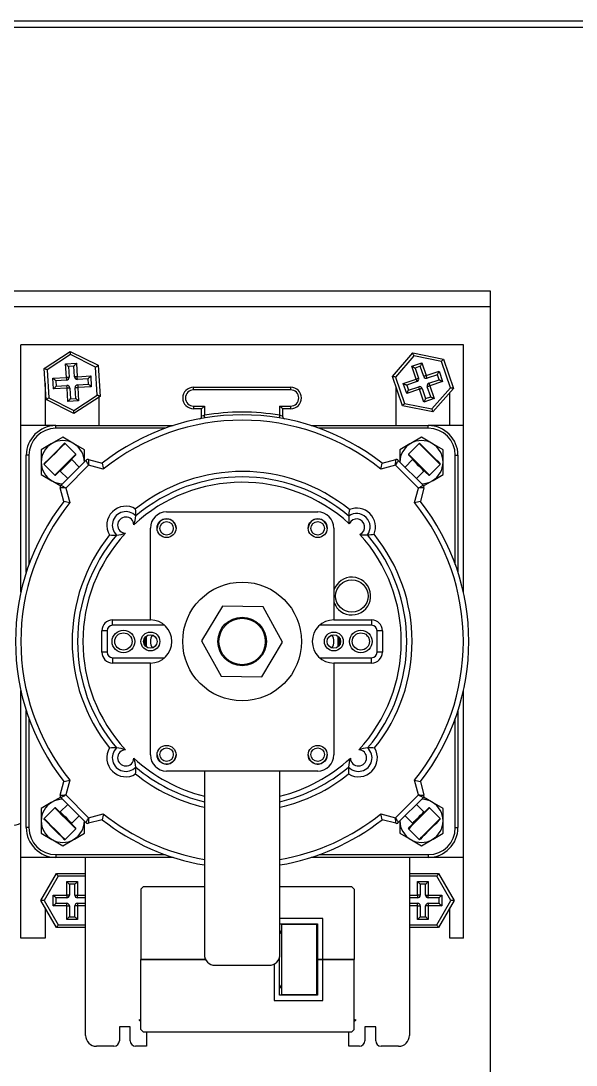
# Model space of a CAD drawing. Header units: millimetres. Extents: x 4754612 to 5801174, y 2368242 to 2777223.
# Drawn here: x 4952166.3 to 4952239.8, y 2592961.4 to 2593099.6 of the extents above; entities that cross this region are included whole.
import ezdxf

# ---------------------------------------------------------------- set-up
doc = ezdxf.new("R2010")
doc.units = ezdxf.units.MM
doc.header["$LTSCALE"] = 1000
doc.layers.add('(주)하나기공-LEADER', color=7, linetype='Continuous')

msp = doc.modelspace()

# ---------------------------------------------------------------- linework, layer by layer
at = {"layer": '(주)하나기공-LEADER', "color": 8, "linetype": 'ByBlock', "lineweight": -2}
for p, q in [((4952228.443, 2593061.764), (4952035.586, 2593061.764)), ((4952166.315, 2593046.05), (4952166.315, 2593056.764)), ((4952224.886, 2593056.764), (4952166.315, 2593056.764)), ((4952224.886, 2593046.05), (4952224.886, 2593056.764)), ((4952169.413, 2593053.611), (4952172.856, 2593055.881)), ((4952172.88, 2593055.469), (4952169.782, 2593053.426)), ((4952172.856, 2593055.881), (4952176.543, 2593054.035)), ((4952176.199, 2593053.808), (4952172.88, 2593055.469)), ((4952215.483, 2593052.564), (4952218.199, 2593055.668)), ((4952218.332, 2593055.277), (4952215.888, 2593052.484)), ((4952218.199, 2593055.668), (4952222.245, 2593054.868)), ((4952221.973, 2593054.558), (4952218.332, 2593055.277)), ((4952222.245, 2593054.868), (4952223.575, 2593050.964)), ((4952169.658, 2593049.494), (4952169.413, 2593053.611)), ((4952172.239, 2593054.217), (4952173.665, 2593054.302)), ((4952172.345, 2593052.435), (4952172.239, 2593054.217)), ((4952173.33, 2593053.925), (4952172.617, 2593053.882)), ((4952172.617, 2593053.882), (4952172.702, 2593052.456)), ((4952173.415, 2593052.498), (4952173.33, 2593053.925)), ((4952173.665, 2593054.302), (4952173.771, 2593052.52)), ((4952176.419, 2593050.103), (4952176.199, 2593053.808)), ((4952176.543, 2593054.035), (4952176.788, 2593049.918)), ((4952218.047, 2593053.9), (4952219.399, 2593054.361)), ((4952218.623, 2593052.21), (4952218.047, 2593053.9)), ((4952219.176, 2593053.908), (4952218.5, 2593053.677)), ((4952218.5, 2593053.677), (4952218.961, 2593052.325)), ((4952219.637, 2593052.556), (4952219.176, 2593053.908)), ((4952219.399, 2593054.361), (4952219.975, 2593052.671)), ((4952223.17, 2593051.044), (4952221.973, 2593054.558)), ((4952169.782, 2593053.426), (4952170.002, 2593049.721)), ((4952170.562, 2593052.329), (4952172.345, 2593052.435)), ((4952170.647, 2593050.903), (4952170.562, 2593052.329)), ((4952172.366, 2593052.078), (4952170.94, 2593051.994)), ((4952173.771, 2593052.52), (4952175.554, 2593052.626)), ((4952175.218, 2593052.248), (4952173.792, 2593052.163)), ((4952175.261, 2593051.535), (4952175.218, 2593052.248)), ((4952175.554, 2593052.626), (4952175.638, 2593051.2)), ((4952216.814, 2593048.661), (4952215.483, 2593052.564)), ((4952215.888, 2593052.484), (4952217.085, 2593048.971)), ((4952216.932, 2593051.634), (4952218.623, 2593052.21)), ((4952219.975, 2593052.671), (4952221.665, 2593053.247)), ((4952221.442, 2593052.793), (4952220.09, 2593052.333)), ((4952220.32, 2593051.657), (4952221.673, 2593052.117)), ((4952221.673, 2593052.117), (4952221.442, 2593052.793)), ((4952221.665, 2593053.247), (4952222.126, 2593051.894)), ((4952169.529, 2593051.658), (4952169.529, 2593046.05)), ((4952172.43, 2593051.009), (4952170.647, 2593050.903)), ((4952170.94, 2593051.994), (4952170.983, 2593051.28)), ((4952170.983, 2593051.28), (4952172.409, 2593051.365)), ((4952172.536, 2593049.226), (4952172.43, 2593051.009)), ((4952172.786, 2593051.03), (4952172.871, 2593049.604)), ((4952173.584, 2593049.646), (4952173.499, 2593051.072)), ((4952173.835, 2593051.45), (4952175.261, 2593051.535)), ((4952175.638, 2593051.2), (4952173.856, 2593051.094)), ((4952173.856, 2593051.094), (4952173.962, 2593049.311)), ((4952189.172, 2593050.78), (4952189.172, 2593051.137)), ((4952189.172, 2593051.137), (4952202.029, 2593051.137)), ((4952202.029, 2593050.78), (4952189.172, 2593050.78)), ((4952202.029, 2593050.78), (4952202.029, 2593051.137)), ((4952215.958, 2593051.172), (4952215.958, 2593046.05)), ((4952217.393, 2593050.282), (4952216.932, 2593051.634)), ((4952218.738, 2593051.872), (4952217.385, 2593051.411)), ((4952217.385, 2593051.411), (4952217.616, 2593050.735)), ((4952219.083, 2593050.858), (4952217.393, 2593050.282)), ((4952217.616, 2593050.735), (4952218.968, 2593051.196)), ((4952219.659, 2593049.167), (4952219.083, 2593050.858)), ((4952219.421, 2593050.973), (4952219.882, 2593049.621)), ((4952220.558, 2593049.851), (4952220.097, 2593051.203)), ((4952222.126, 2593051.894), (4952220.436, 2593051.319)), ((4952220.436, 2593051.319), (4952221.011, 2593049.628)), ((4952220.726, 2593048.251), (4952223.17, 2593051.044)), ((4952223.575, 2593050.964), (4952220.859, 2593047.861)), ((4952173.345, 2593047.648), (4952169.658, 2593049.494)), ((4952170.002, 2593049.721), (4952173.321, 2593048.059)), ((4952173.962, 2593049.311), (4952172.536, 2593049.226)), ((4952172.871, 2593049.604), (4952173.584, 2593049.646)), ((4952173.321, 2593048.059), (4952176.419, 2593050.103)), ((4952176.788, 2593049.918), (4952173.345, 2593047.648)), ((4952176.672, 2593046.05), (4952176.672, 2593049.841)), ((4952221.011, 2593049.628), (4952219.659, 2593049.167)), ((4952219.882, 2593049.621), (4952220.558, 2593049.851)), ((4952223.1, 2593046.05), (4952223.1, 2593050.422)), ((4952189.172, 2593048.637), (4952190.6, 2593048.637)), ((4952189.172, 2593048.637), (4952189.172, 2593048.28)), ((4952190.243, 2593048.28), (4952189.172, 2593048.28)), ((4952190.6, 2593048.637), (4952190.243, 2593048.28)), ((4952190.243, 2593047.293), (4952190.243, 2593048.28)), ((4952190.6, 2593048.637), (4952190.6, 2593047.421)), ((4952200.6, 2593047.421), (4952200.6, 2593048.637)), ((4952200.6, 2593048.637), (4952202.029, 2593048.637)), ((4952200.958, 2593048.28), (4952200.958, 2593047.293)), ((4952202.029, 2593048.28), (4952200.958, 2593048.28)), ((4952202.029, 2593048.28), (4952202.029, 2593048.637)), ((4952220.859, 2593047.861), (4952216.814, 2593048.661)), ((4952217.085, 2593048.971), (4952220.726, 2593048.251)), ((4952166.315, 2593023.986), (4952166.315, 2593046.05)), ((4952170.958, 2593046.05), (4952166.315, 2593046.05)), ((4952170.958, 2593045.693), (4952170.958, 2593046.05)), ((4952170.958, 2593046.05), (4952186.453, 2593046.05)), ((4952185.405, 2593045.693), (4952170.958, 2593045.693)), ((4952204.748, 2593046.05), (4952220.243, 2593046.05)), ((4952220.243, 2593045.693), (4952205.796, 2593045.693)), ((4952224.886, 2593046.05), (4952220.243, 2593046.05)), ((4952220.243, 2593045.693), (4952220.243, 2593046.05)), ((4952224.886, 2593023.986), (4952224.886, 2593046.05)), ((4952171.862, 2593044.516), (4952170.433, 2593043.691)), ((4952219.339, 2593044.516), (4952217.91, 2593043.691)), ((4952169.005, 2593042.867), (4952169.005, 2593041.217)), ((4952170.841, 2593042.469), (4952172.064, 2593043.692)), ((4952173.579, 2593042.278), (4952172.165, 2593043.692)), ((4952174.719, 2593042.867), (4952173.29, 2593043.691)), ((4952174.719, 2593041.217), (4952174.719, 2593042.867)), ((4952216.482, 2593042.867), (4952216.482, 2593041.217)), ((4952219.036, 2593043.692), (4952217.622, 2593042.278)), ((4952222.196, 2593042.867), (4952220.768, 2593043.691)), ((4952222.196, 2593041.217), (4952222.196, 2593042.867)), ((4952167.386, 2593042.121), (4952167.029, 2593042.121)), ((4952167.029, 2593026.626), (4952167.029, 2593042.121)), ((4952167.386, 2593042.121), (4952167.386, 2593027.674)), ((4952169.005, 2593041.217), (4952169.005, 2593039.568)), ((4952170.801, 2593039.5), (4952172.31, 2593041.009)), ((4952171.625, 2593038.153), (4952174.926, 2593041.454)), ((4952172.31, 2593041.009), (4952173.579, 2593042.278)), ((4952173.579, 2593042.177), (4952172.356, 2593040.954)), ((4952173.049, 2593041.545), (4952172.356, 2593040.853)), ((4952174.033, 2593040.561), (4952173.049, 2593041.545)), ((4952175.271, 2593041.547), (4952177.063, 2593041.066)), ((4952214.137, 2593041.066), (4952215.93, 2593041.547)), ((4952216.275, 2593041.454), (4952219.576, 2593038.153)), ((4952218.152, 2593041.545), (4952217.168, 2593040.561)), ((4952221.739, 2593041.09), (4952221.814, 2593041.015)), ((4952222.196, 2593039.568), (4952222.196, 2593041.217)), ((4952223.815, 2593042.121), (4952224.172, 2593042.121)), ((4952223.815, 2593027.674), (4952223.815, 2593042.121)), ((4952224.172, 2593042.121), (4952224.172, 2593026.626)), ((4952169.387, 2593040.914), (4952170.801, 2593039.5)), ((4952172.356, 2593040.853), (4952171.534, 2593040.03)), ((4952171.534, 2593040.03), (4952172.518, 2593039.046)), ((4952175.285, 2593040.803), (4952172.276, 2593037.794)), ((4952177.226, 2593040.283), (4952175.285, 2593040.803)), ((4952215.916, 2593040.803), (4952213.974, 2593040.283)), ((4952218.925, 2593037.794), (4952215.916, 2593040.803)), ((4952218.683, 2593039.046), (4952219.667, 2593040.03)), ((4952220.4, 2593039.5), (4952221.814, 2593040.914)), ((4952169.005, 2593039.568), (4952170.433, 2593038.743)), ((4952219.598, 2593038.068), (4952220.768, 2593038.743)), ((4952220.322, 2593039.578), (4952220.4, 2593039.5)), ((4952172.013, 2593036.015), (4952171.532, 2593037.808)), ((4952172.276, 2593037.794), (4952172.796, 2593035.853)), ((4952218.405, 2593035.853), (4952218.925, 2593037.794)), ((4952219.668, 2593037.808), (4952219.188, 2593036.015)), ((4952185.6, 2593034.621), (4952205.6, 2593034.621)), ((4952183.458, 2593020.336), (4952183.458, 2593032.479)), ((4952207.743, 2593032.479), (4952207.743, 2593020.336)), ((4952193.014, 2593022.175), (4952190.24, 2593017.587)), ((4952198.374, 2593022.066), (4952193.014, 2593022.175)), ((4952200.96, 2593017.37), (4952198.374, 2593022.066)), ((4952178.458, 2593019.621), (4952178.458, 2593020.336)), ((4952178.458, 2593020.336), (4952183.458, 2593020.336)), ((4952207.743, 2593020.336), (4952212.743, 2593020.336)), ((4952212.743, 2593020.336), (4952212.743, 2593019.621)), ((4952177.029, 2593016.05), (4952177.029, 2593018.907)), ((4952177.743, 2593018.907), (4952177.029, 2593018.907)), ((4952177.743, 2593018.907), (4952177.743, 2593016.05)), ((4952185.347, 2593019.621), (4952178.458, 2593019.621)), ((4952212.743, 2593019.621), (4952205.853, 2593019.621)), ((4952213.458, 2593016.05), (4952213.458, 2593018.907)), ((4952214.172, 2593018.907), (4952213.458, 2593018.907)), ((4952214.172, 2593018.907), (4952214.172, 2593016.05)), ((4952190.24, 2593017.587), (4952192.827, 2593012.891)), ((4952198.187, 2593012.783), (4952200.96, 2593017.37)), ((4952177.743, 2593016.05), (4952177.029, 2593016.05)), ((4952178.458, 2593015.336), (4952178.458, 2593014.621)), ((4952178.458, 2593015.336), (4952185.347, 2593015.336)), ((4952205.853, 2593015.336), (4952212.743, 2593015.336)), ((4952212.743, 2593014.621), (4952212.743, 2593015.336)), ((4952214.172, 2593016.05), (4952213.458, 2593016.05)), ((4952183.458, 2593014.621), (4952178.458, 2593014.621)), ((4952183.458, 2593002.479), (4952183.458, 2593014.621)), ((4952212.743, 2593014.621), (4952207.743, 2593014.621)), ((4952207.743, 2593014.621), (4952207.743, 2593002.479)), ((4952192.827, 2593012.891), (4952198.187, 2593012.783)), ((4952166.315, 2592988.907), (4952166.315, 2593010.971)), ((4952224.886, 2592988.907), (4952224.886, 2593010.971)), ((4952167.029, 2592992.836), (4952167.029, 2593008.331)), ((4952224.172, 2593008.331), (4952224.172, 2592992.836)), ((4952167.386, 2593007.283), (4952167.386, 2592992.836)), ((4952223.815, 2592992.836), (4952223.815, 2593007.283)), ((4952205.6, 2593000.336), (4952185.6, 2593000.336)), ((4952190.6, 2593000.336), (4952190.6, 2592976.05)), ((4952200.6, 2592976.05), (4952200.6, 2593000.336)), ((4952171.532, 2592997.149), (4952172.013, 2592998.942)), ((4952172.796, 2592999.105), (4952172.276, 2592997.163)), ((4952218.925, 2592997.163), (4952218.405, 2592999.105)), ((4952219.188, 2592998.942), (4952219.668, 2592997.149)), ((4952171.603, 2592996.889), (4952170.433, 2592996.214)), ((4952174.926, 2592993.503), (4952171.625, 2592996.804)), ((4952172.276, 2592997.163), (4952175.285, 2592994.154)), ((4952215.916, 2592994.154), (4952218.925, 2592997.163)), ((4952219.576, 2592996.804), (4952216.275, 2592993.503)), ((4952169.005, 2592995.39), (4952169.005, 2592993.74)), ((4952170.801, 2592995.457), (4952169.387, 2592994.043)), ((4952172.518, 2592995.911), (4952171.534, 2592994.927)), ((4952219.667, 2592994.927), (4952218.683, 2592995.911)), ((4952221.814, 2592994.043), (4952220.4, 2592995.457)), ((4952222.196, 2592995.39), (4952220.768, 2592996.214)), ((4952222.196, 2592993.74), (4952222.196, 2592995.39)), ((4952173.049, 2592993.412), (4952174.033, 2592994.396)), ((4952175.285, 2592994.154), (4952177.226, 2592994.674)), ((4952213.974, 2592994.674), (4952215.916, 2592994.154)), ((4952217.168, 2592994.396), (4952218.152, 2592993.412)), ((4952167.386, 2592992.836), (4952167.029, 2592992.836)), ((4952169.005, 2592993.74), (4952169.005, 2592992.09)), ((4952172.165, 2592991.265), (4952173.579, 2592992.679)), ((4952174.719, 2592992.09), (4952174.719, 2592993.74)), ((4952177.063, 2592993.891), (4952175.271, 2592993.41)), ((4952215.93, 2592993.41), (4952214.137, 2592993.891)), ((4952216.482, 2592993.74), (4952216.482, 2592992.09)), ((4952217.622, 2592992.679), (4952219.036, 2592991.265)), ((4952222.196, 2592992.09), (4952222.196, 2592993.74)), ((4952223.815, 2592992.836), (4952224.172, 2592992.836)), ((4952169.005, 2592992.09), (4952170.433, 2592991.266)), ((4952171.862, 2592990.441), (4952173.29, 2592991.266)), ((4952216.482, 2592992.09), (4952217.91, 2592991.266)), ((4952219.339, 2592990.441), (4952220.768, 2592991.266)), ((4952170.958, 2592988.907), (4952166.315, 2592988.907)), ((4952166.315, 2592978.193), (4952166.315, 2592988.907)), ((4952170.958, 2592989.264), (4952170.958, 2592988.907)), ((4952170.958, 2592989.264), (4952185.405, 2592989.264)), ((4952186.453, 2592988.907), (4952170.958, 2592988.907)), ((4952174.886, 2592965.336), (4952174.886, 2592988.907)), ((4952220.243, 2592988.907), (4952204.748, 2592988.907)), ((4952205.796, 2592989.264), (4952220.243, 2592989.264)), ((4952217.743, 2592988.907), (4952217.743, 2592965.336)), ((4952220.243, 2592989.264), (4952220.243, 2592988.907)), ((4952224.886, 2592988.907), (4952220.243, 2592988.907)), ((4952224.886, 2592978.193), (4952224.886, 2592988.907)), ((4952168.977, 2592983.193), (4952171.038, 2592986.764)), ((4952171.245, 2592986.407), (4952169.389, 2592983.193)), ((4952171.038, 2592986.764), (4952174.886, 2592986.764)), ((4952174.886, 2592986.407), (4952171.245, 2592986.407)), ((4952217.743, 2592986.764), (4952221.591, 2592986.764)), ((4952221.385, 2592986.407), (4952217.743, 2592986.407)), ((4952223.241, 2592983.193), (4952221.385, 2592986.407)), ((4952221.591, 2592986.764), (4952223.653, 2592983.193)), ((4952172.386, 2592983.907), (4952172.386, 2592985.693)), ((4952172.386, 2592985.693), (4952173.815, 2592985.693)), ((4952172.743, 2592985.336), (4952172.743, 2592983.907)), ((4952173.458, 2592985.336), (4952172.743, 2592985.336)), ((4952173.458, 2592983.907), (4952173.458, 2592985.336)), ((4952173.815, 2592985.693), (4952173.815, 2592983.907)), ((4952182.565, 2592985.043), (4952182.208, 2592984.686)), ((4952182.208, 2592984.686), (4952182.208, 2592975.4)), ((4952182.565, 2592985.043), (4952190.6, 2592985.043)), ((4952200.6, 2592985.043), (4952210.065, 2592985.043)), ((4952210.422, 2592984.686), (4952210.065, 2592985.043)), ((4952210.422, 2592984.686), (4952210.422, 2592975.4)), ((4952218.815, 2592985.693), (4952220.243, 2592985.693)), ((4952218.815, 2592983.907), (4952218.815, 2592985.693)), ((4952219.172, 2592985.336), (4952219.172, 2592983.907)), ((4952219.886, 2592985.336), (4952219.172, 2592985.336)), ((4952219.886, 2592983.907), (4952219.886, 2592985.336)), ((4952220.243, 2592985.693), (4952220.243, 2592983.907)), ((4952169.389, 2592983.193), (4952168.977, 2592983.193)), ((4952171.038, 2592979.621), (4952168.977, 2592983.193)), ((4952169.389, 2592983.193), (4952171.245, 2592979.979)), ((4952170.6, 2592982.479), (4952170.6, 2592983.907)), ((4952170.6, 2592983.907), (4952172.386, 2592983.907)), ((4952170.958, 2592983.55), (4952170.958, 2592982.836)), ((4952172.386, 2592983.55), (4952170.958, 2592983.55)), ((4952172.743, 2592983.907), (4952172.386, 2592983.907)), ((4952172.386, 2592983.907), (4952172.386, 2592983.55)), ((4952173.458, 2592983.907), (4952173.815, 2592983.907)), ((4952173.815, 2592983.55), (4952173.815, 2592983.907)), ((4952173.815, 2592983.907), (4952174.886, 2592983.907)), ((4952174.886, 2592983.55), (4952173.815, 2592983.55)), ((4952217.743, 2592983.907), (4952218.815, 2592983.907)), ((4952218.815, 2592983.55), (4952217.743, 2592983.55)), ((4952218.815, 2592983.907), (4952218.815, 2592983.55)), ((4952219.172, 2592983.907), (4952218.815, 2592983.907)), ((4952219.886, 2592983.907), (4952220.243, 2592983.907)), ((4952220.243, 2592983.907), (4952222.029, 2592983.907)), ((4952220.243, 2592983.55), (4952220.243, 2592983.907)), ((4952221.672, 2592983.55), (4952220.243, 2592983.55)), ((4952221.385, 2592979.979), (4952223.241, 2592983.193)), ((4952223.653, 2592983.193), (4952221.591, 2592979.621)), ((4952221.672, 2592982.836), (4952221.672, 2592983.55)), ((4952222.029, 2592983.907), (4952222.029, 2592982.479)), ((4952223.653, 2592983.193), (4952223.241, 2592983.193)), ((4952169.529, 2592982.236), (4952169.529, 2592978.193)), ((4952172.386, 2592982.479), (4952170.6, 2592982.479)), ((4952170.958, 2592982.836), (4952172.386, 2592982.836)), ((4952172.386, 2592982.479), (4952172.386, 2592982.836)), ((4952172.386, 2592980.693), (4952172.386, 2592982.479)), ((4952172.386, 2592982.479), (4952172.743, 2592982.479)), ((4952172.743, 2592982.479), (4952172.743, 2592981.05)), ((4952173.458, 2592981.05), (4952173.458, 2592982.479)), ((4952173.815, 2592982.479), (4952173.458, 2592982.479)), ((4952173.815, 2592982.836), (4952173.815, 2592982.479)), ((4952173.815, 2592982.836), (4952174.886, 2592982.836)), ((4952173.815, 2592982.479), (4952173.815, 2592980.693)), ((4952174.886, 2592982.479), (4952173.815, 2592982.479)), ((4952217.743, 2592982.836), (4952218.815, 2592982.836)), ((4952218.815, 2592982.479), (4952217.743, 2592982.479)), ((4952218.815, 2592982.479), (4952218.815, 2592982.836)), ((4952218.815, 2592980.693), (4952218.815, 2592982.479)), ((4952218.815, 2592982.479), (4952219.172, 2592982.479)), ((4952219.172, 2592982.479), (4952219.172, 2592981.05)), ((4952219.886, 2592981.05), (4952219.886, 2592982.479)), ((4952220.243, 2592982.479), (4952219.886, 2592982.479)), ((4952220.243, 2592982.836), (4952221.672, 2592982.836)), ((4952220.243, 2592982.836), (4952220.243, 2592982.479)), ((4952220.243, 2592982.479), (4952220.243, 2592980.693)), ((4952222.029, 2592982.479), (4952220.243, 2592982.479)), ((4952223.1, 2592978.193), (4952223.1, 2592982.236)), ((4952173.815, 2592980.693), (4952172.386, 2592980.693)), ((4952172.743, 2592981.05), (4952173.458, 2592981.05)), ((4952206.279, 2592980.829), (4952200.6, 2592980.829)), ((4952206.279, 2592975.4), (4952206.279, 2592980.829)), ((4952220.243, 2592980.693), (4952218.815, 2592980.693)), ((4952219.172, 2592981.05), (4952219.886, 2592981.05)), ((4952174.886, 2592979.621), (4952171.038, 2592979.621)), ((4952171.245, 2592979.979), (4952174.886, 2592979.979)), ((4952200.6, 2592980.114), (4952205.565, 2592980.114)), ((4952200.85, 2592980.043), (4952205.493, 2592980.043)), ((4952200.85, 2592970.757), (4952200.85, 2592980.043)), ((4952205.493, 2592980.043), (4952205.493, 2592980.114)), ((4952205.493, 2592970.757), (4952205.493, 2592980.043)), ((4952205.565, 2592980.114), (4952205.565, 2592975.4)), ((4952217.743, 2592979.979), (4952221.385, 2592979.979)), ((4952221.591, 2592979.621), (4952217.743, 2592979.621)), ((4952169.529, 2592978.193), (4952166.315, 2592978.193)), ((4952224.886, 2592978.193), (4952223.1, 2592978.193)), ((4952182.208, 2592975.4), (4952190.757, 2592975.4)), ((4952182.208, 2592966.114), (4952182.208, 2592975.4)), ((4952190.757, 2592975.4), (4952182.208, 2592975.4)), ((4952199.85, 2592974.793), (4952199.85, 2592969.971)), ((4952200.444, 2592975.4), (4952200.565, 2592975.4)), ((4952200.565, 2592975.4), (4952200.444, 2592975.4)), ((4952200.565, 2592975.4), (4952200.565, 2592975.733)), ((4952200.565, 2592970.686), (4952200.565, 2592975.4)), ((4952205.565, 2592975.4), (4952206.279, 2592975.4)), ((4952205.565, 2592975.4), (4952205.565, 2592970.686)), ((4952206.279, 2592975.4), (4952205.565, 2592975.4)), ((4952206.279, 2592975.4), (4952210.422, 2592975.4)), ((4952206.279, 2592969.971), (4952206.279, 2592975.4)), ((4952210.422, 2592975.4), (4952206.279, 2592975.4)), ((4952210.422, 2592966.114), (4952210.422, 2592975.4)), ((4952192.029, 2592974.621), (4952199.172, 2592974.621)), ((4952205.565, 2592970.686), (4952200.565, 2592970.686)), ((4952200.85, 2592970.757), (4952205.493, 2592970.757)), ((4952205.493, 2592970.686), (4952205.493, 2592970.757)), ((4952199.85, 2592969.971), (4952206.279, 2592969.971)), ((4952180.779, 2592966.471), (4952179.35, 2592966.471)), ((4952179.35, 2592966.471), (4952179.35, 2592964.621)), ((4952180.779, 2592964.621), (4952180.779, 2592966.471)), ((4952182.208, 2592967.461), (4952181.932, 2592967.347)), ((4952181.932, 2592967.347), (4952182.208, 2592967.233)), ((4952210.697, 2592967.347), (4952210.422, 2592967.461)), ((4952210.422, 2592967.233), (4952210.697, 2592967.347)), ((4952213.279, 2592966.471), (4952211.85, 2592966.471)), ((4952211.85, 2592966.471), (4952211.85, 2592964.621)), ((4952213.279, 2592964.621), (4952213.279, 2592966.471)), ((4952182.208, 2592966.114), (4952182.565, 2592965.757)), ((4952210.065, 2592965.757), (4952182.565, 2592965.757)), ((4952182.922, 2592965.757), (4952182.922, 2592963.907)), ((4952209.708, 2592963.907), (4952209.708, 2592965.757)), ((4952210.065, 2592965.757), (4952210.422, 2592966.114)), ((4952178.636, 2592963.907), (4952176.315, 2592963.907)), ((4952182.922, 2592963.907), (4952181.493, 2592963.907)), ((4952211.136, 2592963.907), (4952209.708, 2592963.907)), ((4952216.315, 2592963.907), (4952213.993, 2592963.907))]:
    msp.add_line(p, q, dxfattribs=at)
at = {"layer": '(주)하나기공-LEADER', "color": 4}
msp.add_lwpolyline([(4952312.443, 2593098.764), (4952013.3, 2593098.764), (4952013.3, 2593099.621), (4952013.3, 2593099.621), (4952312.443, 2593099.621)], dxfattribs=at)
at = {"layer": '(주)하나기공-LEADER', "color": 8, "linetype": 'ByBlock', "lineweight": -2}
msp.add_lwpolyline([(4952228.443, 2592958.907), (4952035.586, 2592958.907), (4952035.586, 2593061.764), (4952035.586, 2593063.907), (4952228.443, 2593063.907), (4952228.443, 2593061.764)], close=True, dxfattribs=at)
for points in [[(4952172.88, 2593055.469), (4952172.875, 2593055.55), (4952172.871, 2593055.627), (4952172.866, 2593055.698), (4952172.863, 2593055.76), (4952172.86, 2593055.812), (4952172.857, 2593055.85), (4952172.856, 2593055.873), (4952172.856, 2593055.881)], [(4952218.332, 2593055.277), (4952218.306, 2593055.354), (4952218.281, 2593055.427), (4952218.258, 2593055.494), (4952218.238, 2593055.553), (4952218.221, 2593055.602), (4952218.209, 2593055.638), (4952218.201, 2593055.66), (4952218.199, 2593055.668)], [(4952221.973, 2593054.558), (4952222.026, 2593054.618), (4952222.077, 2593054.676), (4952222.124, 2593054.73), (4952222.165, 2593054.777), (4952222.199, 2593054.816), (4952222.224, 2593054.844), (4952222.239, 2593054.862), (4952222.245, 2593054.868)], [(4952169.782, 2593053.426), (4952169.71, 2593053.462), (4952169.641, 2593053.497), (4952169.577, 2593053.528), (4952169.521, 2593053.556), (4952169.475, 2593053.579), (4952169.441, 2593053.596), (4952169.42, 2593053.607), (4952169.413, 2593053.611)], [(4952172.239, 2593054.217), (4952172.313, 2593054.152), (4952172.384, 2593054.089), (4952172.449, 2593054.031), (4952172.506, 2593053.98), (4952172.553, 2593053.939), (4952172.588, 2593053.908), (4952172.609, 2593053.889), (4952172.617, 2593053.882)], [(4952173.665, 2593054.302), (4952173.6, 2593054.229), (4952173.537, 2593054.158), (4952173.479, 2593054.092), (4952173.428, 2593054.035), (4952173.386, 2593053.988), (4952173.355, 2593053.953), (4952173.336, 2593053.932), (4952173.33, 2593053.925)], [(4952176.199, 2593053.808), (4952176.266, 2593053.852), (4952176.331, 2593053.894), (4952176.39, 2593053.934), (4952176.442, 2593053.968), (4952176.485, 2593053.996), (4952176.517, 2593054.017), (4952176.537, 2593054.03), (4952176.543, 2593054.035)], [(4952218.047, 2593053.9), (4952218.135, 2593053.857), (4952218.22, 2593053.815), (4952218.298, 2593053.776), (4952218.367, 2593053.743), (4952218.423, 2593053.715), (4952218.465, 2593053.694), (4952218.491, 2593053.682), (4952218.5, 2593053.677)], [(4952219.399, 2593054.361), (4952219.355, 2593054.273), (4952219.313, 2593054.188), (4952219.275, 2593054.109), (4952219.241, 2593054.041), (4952219.213, 2593053.984), (4952219.193, 2593053.942), (4952219.18, 2593053.916), (4952219.176, 2593053.908)], [(4952170.562, 2593052.329), (4952170.636, 2593052.263), (4952170.707, 2593052.201), (4952170.772, 2593052.143), (4952170.83, 2593052.092), (4952170.877, 2593052.05), (4952170.911, 2593052.019), (4952170.933, 2593052), (4952170.94, 2593051.994)], [(4952172.345, 2593052.435), (4952172.415, 2593052.439), (4952172.481, 2593052.443), (4952172.543, 2593052.447), (4952172.597, 2593052.45), (4952172.641, 2593052.452), (4952172.674, 2593052.454), (4952172.695, 2593052.456), (4952172.702, 2593052.456)], [(4952172.345, 2593052.435), (4952172.349, 2593052.365), (4952172.353, 2593052.298), (4952172.357, 2593052.237), (4952172.36, 2593052.183), (4952172.363, 2593052.138), (4952172.365, 2593052.105), (4952172.366, 2593052.085), (4952172.366, 2593052.078)], [(4952173.771, 2593052.52), (4952173.702, 2593052.516), (4952173.635, 2593052.512), (4952173.573, 2593052.508), (4952173.519, 2593052.505), (4952173.475, 2593052.502), (4952173.442, 2593052.5), (4952173.421, 2593052.499), (4952173.415, 2593052.498)], [(4952173.792, 2593052.163), (4952173.792, 2593052.17), (4952173.791, 2593052.19), (4952173.789, 2593052.223), (4952173.786, 2593052.268), (4952173.783, 2593052.322), (4952173.779, 2593052.383), (4952173.775, 2593052.45), (4952173.771, 2593052.52)], [(4952175.218, 2593052.248), (4952175.225, 2593052.255), (4952175.244, 2593052.277), (4952175.275, 2593052.312), (4952175.317, 2593052.359), (4952175.367, 2593052.416), (4952175.425, 2593052.481), (4952175.488, 2593052.552), (4952175.554, 2593052.626)], [(4952215.888, 2593052.484), (4952215.809, 2593052.5), (4952215.733, 2593052.515), (4952215.663, 2593052.529), (4952215.602, 2593052.541), (4952215.552, 2593052.551), (4952215.514, 2593052.558), (4952215.491, 2593052.563), (4952215.483, 2593052.564)], [(4952218.623, 2593052.21), (4952218.688, 2593052.232), (4952218.752, 2593052.254), (4952218.81, 2593052.274), (4952218.862, 2593052.291), (4952218.904, 2593052.306), (4952218.935, 2593052.316), (4952218.954, 2593052.323), (4952218.961, 2593052.325)], [(4952218.623, 2593052.21), (4952218.645, 2593052.144), (4952218.667, 2593052.081), (4952218.687, 2593052.022), (4952218.704, 2593051.971), (4952218.718, 2593051.929), (4952218.729, 2593051.898), (4952218.735, 2593051.878), (4952218.738, 2593051.872)], [(4952219.975, 2593052.671), (4952219.909, 2593052.648), (4952219.845, 2593052.627), (4952219.787, 2593052.607), (4952219.736, 2593052.589), (4952219.694, 2593052.575), (4952219.662, 2593052.564), (4952219.643, 2593052.558), (4952219.637, 2593052.556)], [(4952220.09, 2593052.333), (4952220.088, 2593052.339), (4952220.081, 2593052.358), (4952220.071, 2593052.39), (4952220.056, 2593052.432), (4952220.039, 2593052.483), (4952220.019, 2593052.541), (4952219.997, 2593052.605), (4952219.975, 2593052.671)], [(4952221.442, 2593052.793), (4952221.446, 2593052.802), (4952221.459, 2593052.828), (4952221.48, 2593052.87), (4952221.507, 2593052.926), (4952221.541, 2593052.995), (4952221.58, 2593053.073), (4952221.622, 2593053.158), (4952221.665, 2593053.247)], [(4952221.673, 2593052.117), (4952221.681, 2593052.113), (4952221.707, 2593052.1), (4952221.749, 2593052.08), (4952221.805, 2593052.052), (4952221.874, 2593052.018), (4952221.952, 2593051.98), (4952222.037, 2593051.938), (4952222.126, 2593051.894)], [(4952170.647, 2593050.903), (4952170.713, 2593050.976), (4952170.776, 2593051.047), (4952170.834, 2593051.113), (4952170.884, 2593051.17), (4952170.926, 2593051.217), (4952170.957, 2593051.252), (4952170.976, 2593051.273), (4952170.983, 2593051.28)], [(4952172.43, 2593051.009), (4952172.426, 2593051.078), (4952172.422, 2593051.145), (4952172.418, 2593051.207), (4952172.415, 2593051.261), (4952172.412, 2593051.305), (4952172.41, 2593051.338), (4952172.409, 2593051.358), (4952172.409, 2593051.365)], [(4952172.786, 2593051.03), (4952172.779, 2593051.03), (4952172.759, 2593051.028), (4952172.726, 2593051.026), (4952172.682, 2593051.024), (4952172.628, 2593051.021), (4952172.566, 2593051.017), (4952172.499, 2593051.013), (4952172.43, 2593051.009)], [(4952173.499, 2593051.072), (4952173.506, 2593051.073), (4952173.527, 2593051.074), (4952173.559, 2593051.076), (4952173.604, 2593051.079), (4952173.658, 2593051.082), (4952173.719, 2593051.086), (4952173.786, 2593051.089), (4952173.856, 2593051.094)], [(4952173.835, 2593051.45), (4952173.835, 2593051.443), (4952173.836, 2593051.423), (4952173.838, 2593051.39), (4952173.841, 2593051.346), (4952173.844, 2593051.292), (4952173.848, 2593051.23), (4952173.852, 2593051.163), (4952173.856, 2593051.094)], [(4952175.261, 2593051.535), (4952175.268, 2593051.529), (4952175.289, 2593051.509), (4952175.324, 2593051.478), (4952175.371, 2593051.437), (4952175.429, 2593051.386), (4952175.494, 2593051.328), (4952175.565, 2593051.265), (4952175.638, 2593051.2)], [(4952216.932, 2593051.634), (4952217.021, 2593051.591), (4952217.106, 2593051.549), (4952217.184, 2593051.51), (4952217.253, 2593051.476), (4952217.309, 2593051.449), (4952217.351, 2593051.428), (4952217.377, 2593051.415), (4952217.385, 2593051.411)], [(4952217.393, 2593050.282), (4952217.436, 2593050.37), (4952217.478, 2593050.455), (4952217.517, 2593050.534), (4952217.551, 2593050.602), (4952217.578, 2593050.659), (4952217.599, 2593050.701), (4952217.612, 2593050.726), (4952217.616, 2593050.735)], [(4952219.083, 2593050.858), (4952219.061, 2593050.924), (4952219.039, 2593050.987), (4952219.019, 2593051.046), (4952219.002, 2593051.097), (4952218.988, 2593051.139), (4952218.977, 2593051.17), (4952218.97, 2593051.189), (4952218.968, 2593051.196)], [(4952219.421, 2593050.973), (4952219.415, 2593050.971), (4952219.396, 2593050.964), (4952219.364, 2593050.954), (4952219.322, 2593050.939), (4952219.271, 2593050.922), (4952219.213, 2593050.902), (4952219.149, 2593050.88), (4952219.083, 2593050.858)], [(4952220.097, 2593051.203), (4952220.104, 2593051.206), (4952220.123, 2593051.212), (4952220.154, 2593051.223), (4952220.196, 2593051.237), (4952220.248, 2593051.255), (4952220.306, 2593051.274), (4952220.37, 2593051.296), (4952220.436, 2593051.319)], [(4952220.32, 2593051.657), (4952220.323, 2593051.65), (4952220.329, 2593051.631), (4952220.34, 2593051.6), (4952220.354, 2593051.558), (4952220.372, 2593051.506), (4952220.391, 2593051.448), (4952220.413, 2593051.384), (4952220.436, 2593051.319)], [(4952223.575, 2593050.964), (4952223.568, 2593050.966), (4952223.55, 2593050.969), (4952223.52, 2593050.975), (4952223.48, 2593050.983), (4952223.43, 2593050.993), (4952223.372, 2593051.004), (4952223.308, 2593051.017), (4952223.24, 2593051.03), (4952223.17, 2593051.044)], [(4952169.658, 2593049.494), (4952169.664, 2593049.498), (4952169.684, 2593049.511), (4952169.716, 2593049.532), (4952169.759, 2593049.56), (4952169.811, 2593049.595), (4952169.87, 2593049.634), (4952169.935, 2593049.677), (4952170.002, 2593049.721)], [(4952172.871, 2593049.604), (4952172.865, 2593049.597), (4952172.846, 2593049.575), (4952172.815, 2593049.54), (4952172.773, 2593049.493), (4952172.722, 2593049.436), (4952172.664, 2593049.371), (4952172.601, 2593049.3), (4952172.536, 2593049.226)], [(4952173.584, 2593049.646), (4952173.591, 2593049.64), (4952173.613, 2593049.621), (4952173.648, 2593049.59), (4952173.695, 2593049.548), (4952173.752, 2593049.497), (4952173.817, 2593049.439), (4952173.888, 2593049.376), (4952173.962, 2593049.311)], [(4952176.788, 2593049.918), (4952176.782, 2593049.921), (4952176.766, 2593049.929), (4952176.739, 2593049.943), (4952176.702, 2593049.961), (4952176.656, 2593049.984), (4952176.604, 2593050.01), (4952176.545, 2593050.039), (4952176.483, 2593050.071), (4952176.419, 2593050.103)], [(4952219.882, 2593049.621), (4952219.878, 2593049.612), (4952219.865, 2593049.586), (4952219.845, 2593049.544), (4952219.817, 2593049.488), (4952219.783, 2593049.419), (4952219.745, 2593049.341), (4952219.703, 2593049.256), (4952219.659, 2593049.167)], [(4952220.558, 2593049.851), (4952220.567, 2593049.847), (4952220.593, 2593049.834), (4952220.635, 2593049.814), (4952220.691, 2593049.786), (4952220.76, 2593049.752), (4952220.838, 2593049.714), (4952220.923, 2593049.672), (4952221.011, 2593049.628)], [(4952173.345, 2593047.648), (4952173.345, 2593047.656), (4952173.343, 2593047.679), (4952173.341, 2593047.717), (4952173.338, 2593047.768), (4952173.334, 2593047.831), (4952173.33, 2593047.902), (4952173.326, 2593047.979), (4952173.321, 2593048.059)], [(4952200.958, 2593048.28), (4952200.951, 2593048.287), (4952200.93, 2593048.308), (4952200.897, 2593048.341), (4952200.853, 2593048.385), (4952200.799, 2593048.439), (4952200.737, 2593048.501), (4952200.67, 2593048.568), (4952200.6, 2593048.637)], [(4952216.814, 2593048.661), (4952216.819, 2593048.667), (4952216.834, 2593048.684), (4952216.859, 2593048.713), (4952216.893, 2593048.751), (4952216.934, 2593048.798), (4952216.981, 2593048.852), (4952217.032, 2593048.91), (4952217.085, 2593048.971)], [(4952220.859, 2593047.861), (4952220.857, 2593047.868), (4952220.849, 2593047.89), (4952220.837, 2593047.926), (4952220.82, 2593047.975), (4952220.8, 2593048.034), (4952220.777, 2593048.102), (4952220.752, 2593048.175), (4952220.726, 2593048.251)], [(4952190.659, 2593047.069), (4952190.658, 2593047.076), (4952190.655, 2593047.096), (4952190.649, 2593047.128), (4952190.642, 2593047.172), (4952190.633, 2593047.225), (4952190.623, 2593047.286), (4952190.612, 2593047.352), (4952190.6, 2593047.421)], [(4952200.542, 2593047.069), (4952200.543, 2593047.076), (4952200.546, 2593047.096), (4952200.552, 2593047.128), (4952200.559, 2593047.172), (4952200.568, 2593047.225), (4952200.578, 2593047.286), (4952200.589, 2593047.352), (4952200.6, 2593047.421)], [(4952173.29, 2593043.691), (4952173.189, 2593043.75), (4952171.862, 2593044.516)], [(4952220.768, 2593043.691), (4952220.666, 2593043.75), (4952219.339, 2593044.516)], [(4952170.433, 2593043.691), (4952170.332, 2593043.633), (4952169.005, 2593042.867)], [(4952169.387, 2593041.015), (4952169.408, 2593041.036), (4952169.583, 2593041.211), (4952169.912, 2593041.54), (4952170.351, 2593041.979), (4952170.841, 2593042.469)], [(4952170.896, 2593042.423), (4952170.388, 2593041.915), (4952169.932, 2593041.459), (4952169.591, 2593041.118), (4952169.409, 2593040.936), (4952169.387, 2593040.914)], [(4952172.165, 2593043.692), (4952172.165, 2593043.692), (4952172.068, 2593043.595), (4952171.797, 2593043.324), (4952171.387, 2593042.915), (4952170.896, 2593042.423)], [(4952217.91, 2593043.691), (4952217.809, 2593043.633), (4952216.482, 2593042.867)], [(4952221.814, 2593040.914), (4952221.736, 2593040.992), (4952221.481, 2593041.247), (4952221.084, 2593041.644), (4952220.598, 2593042.13), (4952220.088, 2593042.639), (4952219.624, 2593043.104), (4952219.268, 2593043.46), (4952219.069, 2593043.659), (4952219.036, 2593043.692)], [(4952219.137, 2593043.692), (4952219.168, 2593043.661), (4952219.361, 2593043.468), (4952219.704, 2593043.125), (4952220.151, 2593042.678), (4952220.642, 2593042.187), (4952221.111, 2593041.718), (4952221.493, 2593041.336), (4952221.739, 2593041.09)], [(4952175.285, 2593040.803), (4952175.215, 2593040.93), (4952175.148, 2593041.052), (4952175.086, 2593041.165), (4952175.031, 2593041.263), (4952174.987, 2593041.344), (4952174.953, 2593041.405), (4952174.933, 2593041.442), (4952174.926, 2593041.454)], [(4952175.271, 2593041.547), (4952175.271, 2593041.532), (4952175.272, 2593041.49), (4952175.273, 2593041.421), (4952175.275, 2593041.329), (4952175.277, 2593041.216), (4952175.28, 2593041.088), (4952175.282, 2593040.948), (4952175.285, 2593040.803)], [(4952215.916, 2593040.803), (4952215.918, 2593040.948), (4952215.921, 2593041.088), (4952215.924, 2593041.216), (4952215.926, 2593041.329), (4952215.928, 2593041.421), (4952215.929, 2593041.49), (4952215.93, 2593041.532), (4952215.93, 2593041.547)], [(4952216.275, 2593041.454), (4952216.269, 2593041.444), (4952216.253, 2593041.415), (4952216.227, 2593041.367), (4952216.191, 2593041.302), (4952216.147, 2593041.222), (4952216.095, 2593041.129), (4952216.039, 2593041.026), (4952215.978, 2593040.916), (4952215.916, 2593040.803)], [(4952217.622, 2593042.278), (4952217.654, 2593042.245), (4952217.854, 2593042.045), (4952218.21, 2593041.689), (4952218.674, 2593041.225), (4952219.184, 2593040.716), (4952219.67, 2593040.23), (4952220.067, 2593039.832), (4952220.322, 2593039.578)], [(4952220.299, 2593039.5), (4952220.223, 2593039.575), (4952219.978, 2593039.82), (4952219.595, 2593040.203), (4952219.127, 2593040.672), (4952218.636, 2593041.163), (4952218.189, 2593041.61), (4952217.846, 2593041.953), (4952217.653, 2593042.145), (4952217.622, 2593042.177)], [(4952219.667, 2593040.03), (4952219.625, 2593040.073), (4952219.474, 2593040.223), (4952219.238, 2593040.459), (4952218.952, 2593040.746), (4952218.659, 2593041.038), (4952218.405, 2593041.293), (4952218.227, 2593041.471), (4952218.153, 2593041.544), (4952218.152, 2593041.545)], [(4952172.356, 2593040.954), (4952171.867, 2593040.464), (4952171.428, 2593040.025), (4952171.098, 2593039.696), (4952170.924, 2593039.521), (4952170.902, 2593039.5)], [(4952170.433, 2593038.743), (4952170.535, 2593038.684), (4952171.603, 2593038.068)], [(4952220.768, 2593038.743), (4952220.869, 2593038.801), (4952222.196, 2593039.568)], [(4952172.276, 2593037.794), (4952172.131, 2593037.797), (4952171.991, 2593037.799), (4952171.863, 2593037.802), (4952171.75, 2593037.804), (4952171.658, 2593037.806), (4952171.589, 2593037.807), (4952171.547, 2593037.808), (4952171.532, 2593037.808)], [(4952171.625, 2593038.153), (4952171.635, 2593038.148), (4952171.664, 2593038.131), (4952171.712, 2593038.105), (4952171.777, 2593038.069), (4952171.857, 2593038.025), (4952171.95, 2593037.973), (4952172.053, 2593037.917), (4952172.163, 2593037.856), (4952172.276, 2593037.794)], [(4952218.925, 2593037.794), (4952219.038, 2593037.856), (4952219.148, 2593037.917), (4952219.251, 2593037.973), (4952219.344, 2593038.025), (4952219.424, 2593038.069), (4952219.489, 2593038.105), (4952219.537, 2593038.131), (4952219.566, 2593038.148), (4952219.576, 2593038.153)], [(4952219.668, 2593037.808), (4952219.657, 2593037.808), (4952219.624, 2593037.807), (4952219.569, 2593037.806), (4952219.495, 2593037.805), (4952219.403, 2593037.803), (4952219.297, 2593037.801), (4952219.179, 2593037.799), (4952219.054, 2593037.796), (4952218.925, 2593037.794)], [(4952171.532, 2592997.149), (4952171.547, 2592997.149), (4952171.589, 2592997.15), (4952171.658, 2592997.151), (4952171.75, 2592997.153), (4952171.863, 2592997.155), (4952171.991, 2592997.158), (4952172.131, 2592997.161), (4952172.276, 2592997.163)], [(4952172.276, 2592997.163), (4952172.149, 2592997.093), (4952172.027, 2592997.026), (4952171.914, 2592996.964), (4952171.815, 2592996.909), (4952171.735, 2592996.865), (4952171.674, 2592996.831), (4952171.637, 2592996.811), (4952171.625, 2592996.804)], [(4952218.925, 2592997.163), (4952219.07, 2592997.161), (4952219.21, 2592997.158), (4952219.338, 2592997.155), (4952219.451, 2592997.153), (4952219.543, 2592997.151), (4952219.612, 2592997.15), (4952219.654, 2592997.149), (4952219.668, 2592997.149)], [(4952219.576, 2592996.804), (4952219.564, 2592996.811), (4952219.526, 2592996.831), (4952219.466, 2592996.865), (4952219.385, 2592996.909), (4952219.287, 2592996.964), (4952219.174, 2592997.026), (4952219.052, 2592997.093), (4952218.925, 2592997.163)], [(4952220.768, 2592996.214), (4952220.666, 2592996.273), (4952219.598, 2592996.889)], [(4952170.433, 2592996.214), (4952170.332, 2592996.156), (4952169.005, 2592995.39)], [(4952173.579, 2592992.679), (4952173.578, 2592992.681), (4952173.46, 2592992.798), (4952173.171, 2592993.087), (4952172.75, 2592993.509), (4952172.253, 2592994.006), (4952171.747, 2592994.511), (4952171.302, 2592994.957), (4952170.976, 2592995.283), (4952170.814, 2592995.444), (4952170.801, 2592995.457)], [(4952170.902, 2592995.457), (4952170.915, 2592995.445), (4952171.071, 2592995.289), (4952171.384, 2592994.975), (4952171.814, 2592994.546), (4952172.301, 2592994.059), (4952172.78, 2592993.58), (4952173.186, 2592993.173), (4952173.464, 2592992.895), (4952173.578, 2592992.782), (4952173.579, 2592992.78)], [(4952217.622, 2592992.78), (4952217.686, 2592992.845), (4952217.92, 2592993.079), (4952218.295, 2592993.453), (4952218.759, 2592993.918), (4952219.251, 2592994.409), (4952219.703, 2592994.862), (4952220.055, 2592995.214), (4952220.259, 2592995.418), (4952220.299, 2592995.457)], [(4952220.4, 2592995.457), (4952220.359, 2592995.416), (4952220.147, 2592995.204), (4952219.782, 2592994.839), (4952219.312, 2592994.37), (4952218.802, 2592993.859), (4952218.32, 2592993.377), (4952217.931, 2592992.989), (4952217.688, 2592992.746), (4952217.622, 2592992.679)], [(4952169.387, 2592994.043), (4952169.4, 2592994.03), (4952169.562, 2592993.868), (4952169.887, 2592993.543), (4952170.333, 2592993.097), (4952170.838, 2592992.592), (4952171.335, 2592992.095), (4952171.757, 2592991.673), (4952172.046, 2592991.384), (4952172.163, 2592991.267), (4952172.165, 2592991.265)], [(4952171.534, 2592994.927), (4952171.562, 2592994.898), (4952171.697, 2592994.764), (4952171.922, 2592994.539), (4952172.203, 2592994.257), (4952172.498, 2592993.963), (4952172.761, 2592993.7), (4952172.953, 2592993.508), (4952173.044, 2592993.417), (4952173.049, 2592993.412)], [(4952174.926, 2592993.503), (4952174.933, 2592993.515), (4952174.953, 2592993.552), (4952174.987, 2592993.613), (4952175.031, 2592993.694), (4952175.086, 2592993.792), (4952175.148, 2592993.905), (4952175.215, 2592994.027), (4952175.285, 2592994.154)], [(4952175.285, 2592994.154), (4952175.282, 2592994.009), (4952175.28, 2592993.869), (4952175.277, 2592993.741), (4952175.275, 2592993.628), (4952175.273, 2592993.536), (4952175.272, 2592993.467), (4952175.271, 2592993.425), (4952175.271, 2592993.41)], [(4952215.93, 2592993.41), (4952215.93, 2592993.422), (4952215.929, 2592993.455), (4952215.928, 2592993.51), (4952215.927, 2592993.584), (4952215.925, 2592993.676), (4952215.923, 2592993.782), (4952215.921, 2592993.9), (4952215.918, 2592994.025), (4952215.916, 2592994.154)], [(4952215.916, 2592994.154), (4952215.978, 2592994.041), (4952216.039, 2592993.931), (4952216.095, 2592993.828), (4952216.147, 2592993.735), (4952216.191, 2592993.655), (4952216.227, 2592993.59), (4952216.253, 2592993.542), (4952216.269, 2592993.513), (4952216.275, 2592993.503)], [(4952218.152, 2592993.412), (4952218.153, 2592993.412), (4952218.22, 2592993.48), (4952218.392, 2592993.652), (4952218.644, 2592993.903), (4952218.935, 2592994.195), (4952219.223, 2592994.483), (4952219.463, 2592994.723), (4952219.619, 2592994.879), (4952219.667, 2592994.927)], [(4952219.036, 2592991.265), (4952219.103, 2592991.332), (4952219.346, 2592991.575), (4952219.734, 2592991.963), (4952220.216, 2592992.445), (4952220.726, 2592992.955), (4952221.196, 2592993.425), (4952221.561, 2592993.79), (4952221.773, 2592994.002), (4952221.814, 2592994.043)], [(4952172.064, 2592991.265), (4952172.062, 2592991.267), (4952171.949, 2592991.38), (4952171.671, 2592991.658), (4952171.265, 2592992.064), (4952170.786, 2592992.543), (4952170.299, 2592993.03), (4952169.869, 2592993.46), (4952169.555, 2592993.774), (4952169.4, 2592993.929), (4952169.387, 2592993.942)], [(4952221.814, 2592993.942), (4952221.774, 2592993.903), (4952221.57, 2592993.698), (4952221.218, 2592993.346), (4952220.766, 2592992.894), (4952220.274, 2592992.402), (4952219.81, 2592991.938), (4952219.435, 2592991.563), (4952219.201, 2592991.329), (4952219.137, 2592991.265)], [(4952170.433, 2592991.266), (4952170.535, 2592991.207), (4952171.862, 2592990.441)], [(4952173.29, 2592991.266), (4952173.392, 2592991.324), (4952174.719, 2592992.09)], [(4952217.91, 2592991.266), (4952218.012, 2592991.207), (4952219.339, 2592990.441)], [(4952220.768, 2592991.266), (4952220.869, 2592991.324), (4952222.196, 2592992.09)], [(4952171.245, 2592986.407), (4952171.204, 2592986.477), (4952171.166, 2592986.544), (4952171.13, 2592986.606), (4952171.099, 2592986.66), (4952171.073, 2592986.704), (4952171.054, 2592986.737), (4952171.042, 2592986.757), (4952171.038, 2592986.764)], [(4952221.591, 2592986.764), (4952221.588, 2592986.759), (4952221.579, 2592986.743), (4952221.563, 2592986.716), (4952221.543, 2592986.681), (4952221.517, 2592986.637), (4952221.488, 2592986.586), (4952221.455, 2592986.529), (4952221.421, 2592986.469), (4952221.385, 2592986.407)], [(4952172.743, 2592985.336), (4952172.736, 2592985.343), (4952172.716, 2592985.363), (4952172.683, 2592985.396), (4952172.639, 2592985.44), (4952172.585, 2592985.494), (4952172.523, 2592985.556), (4952172.456, 2592985.623), (4952172.386, 2592985.693)], [(4952173.458, 2592985.336), (4952173.464, 2592985.343), (4952173.485, 2592985.363), (4952173.518, 2592985.396), (4952173.562, 2592985.44), (4952173.616, 2592985.494), (4952173.678, 2592985.556), (4952173.745, 2592985.623), (4952173.815, 2592985.693)], [(4952219.172, 2592985.336), (4952219.165, 2592985.343), (4952219.145, 2592985.363), (4952219.112, 2592985.396), (4952219.067, 2592985.44), (4952219.013, 2592985.494), (4952218.951, 2592985.556), (4952218.884, 2592985.623), (4952218.815, 2592985.693)], [(4952219.886, 2592985.336), (4952219.893, 2592985.343), (4952219.913, 2592985.363), (4952219.946, 2592985.396), (4952219.991, 2592985.44), (4952220.045, 2592985.494), (4952220.107, 2592985.556), (4952220.174, 2592985.623), (4952220.243, 2592985.693)], [(4952170.6, 2592983.907), (4952170.67, 2592983.837), (4952170.737, 2592983.77), (4952170.799, 2592983.709), (4952170.853, 2592983.655), (4952170.897, 2592983.61), (4952170.93, 2592983.577), (4952170.951, 2592983.557), (4952170.958, 2592983.55)], [(4952221.672, 2592983.55), (4952221.679, 2592983.557), (4952221.699, 2592983.577), (4952221.732, 2592983.61), (4952221.776, 2592983.655), (4952221.831, 2592983.709), (4952221.892, 2592983.77), (4952221.959, 2592983.837), (4952222.029, 2592983.907)], [(4952170.6, 2592982.479), (4952170.67, 2592982.548), (4952170.737, 2592982.615), (4952170.799, 2592982.677), (4952170.853, 2592982.731), (4952170.897, 2592982.775), (4952170.93, 2592982.808), (4952170.951, 2592982.829), (4952170.958, 2592982.836)], [(4952221.672, 2592982.836), (4952221.679, 2592982.829), (4952221.699, 2592982.808), (4952221.732, 2592982.775), (4952221.776, 2592982.731), (4952221.831, 2592982.677), (4952221.892, 2592982.615), (4952221.959, 2592982.548), (4952222.029, 2592982.479)], [(4952172.386, 2592980.693), (4952172.456, 2592980.762), (4952172.523, 2592980.829), (4952172.585, 2592980.891), (4952172.639, 2592980.945), (4952172.683, 2592980.99), (4952172.716, 2592981.023), (4952172.736, 2592981.043), (4952172.743, 2592981.05)], [(4952173.815, 2592980.693), (4952173.745, 2592980.762), (4952173.678, 2592980.829), (4952173.616, 2592980.891), (4952173.562, 2592980.945), (4952173.518, 2592980.99), (4952173.485, 2592981.023), (4952173.464, 2592981.043), (4952173.458, 2592981.05)], [(4952218.815, 2592980.693), (4952218.884, 2592980.762), (4952218.951, 2592980.829), (4952219.013, 2592980.891), (4952219.067, 2592980.945), (4952219.112, 2592980.99), (4952219.145, 2592981.023), (4952219.165, 2592981.043), (4952219.172, 2592981.05)], [(4952220.243, 2592980.693), (4952220.174, 2592980.762), (4952220.107, 2592980.829), (4952220.045, 2592980.891), (4952219.991, 2592980.945), (4952219.946, 2592980.99), (4952219.913, 2592981.023), (4952219.893, 2592981.043), (4952219.886, 2592981.05)], [(4952171.245, 2592979.979), (4952171.204, 2592979.909), (4952171.166, 2592979.842), (4952171.13, 2592979.78), (4952171.099, 2592979.726), (4952171.073, 2592979.682), (4952171.054, 2592979.649), (4952171.042, 2592979.628), (4952171.038, 2592979.621)], [(4952221.591, 2592979.621), (4952221.587, 2592979.628), (4952221.575, 2592979.649), (4952221.556, 2592979.682), (4952221.531, 2592979.726), (4952221.499, 2592979.78), (4952221.464, 2592979.842), (4952221.425, 2592979.909), (4952221.385, 2592979.979)]]:
    msp.add_lwpolyline(points, dxfattribs=at)
for centre, radius in [((4952185.6, 2593032.479), 1.25), ((4952185.6, 2593032.453), 0.893), ((4952205.6, 2593032.479), 1.25), ((4952205.6, 2593032.453), 0.893), ((4952195.6, 2593017.479), 7.857), ((4952210.119, 2593023.492), 2.143), ((4952195.6, 2593017.479), 3.214), ((4952195.6, 2593017.479), 3.071), ((4952179.886, 2593017.479), 1.5), ((4952211.315, 2593017.479), 1.5), ((4952179.886, 2593017.479), 1.143), ((4952183.458, 2593017.479), 1.25), ((4952183.458, 2593017.479), 0.893), ((4952207.743, 2593017.479), 1.25), ((4952207.743, 2593017.479), 0.893), ((4952211.315, 2593017.479), 1.143), ((4952185.6, 2593002.479), 1.25), ((4952205.6, 2593002.479), 1.25), ((4952185.6, 2593002.504), 0.893), ((4952205.6, 2593002.504), 0.893)]:
    msp.add_circle(centre, radius, dxfattribs=at)
for centre, radius, start, end in [((4952172.345, 2593052.435), 0.357, 273.40405, 3.40405), ((4952173.771, 2593052.52), 0.357, 183.40405, 273.40405), ((4952218.623, 2593052.21), 0.357, 288.81649, 18.81649), ((4952219.975, 2593052.671), 0.357, 198.81649, 288.81649), ((4952172.43, 2593051.009), 0.357, 3.40405, 93.40405), ((4952173.856, 2593051.094), 0.357, 93.40405, 183.40405), ((4952189.172, 2593049.709), 1.429, 90, 270), ((4952189.172, 2593049.709), 1.071, 90, 270), ((4952202.029, 2593049.709), 1.429, 270, 90), ((4952202.029, 2593049.709), 1.071, 270, 90), ((4952219.083, 2593050.858), 0.357, 18.81649, 108.81649), ((4952220.436, 2593051.319), 0.357, 108.81649, 198.81649), ((4952195.6, 2593017.479), 30, 51.83714, 128.16286), ((4952195.6, 2593017.479), 29.286, 51.14106, 128.85894), ((4952189.886, 2593047.293), 0.357, 280.84982, 0), ((4952193.37, 2593039.136), 8.736, 108.48293, 110.97154), ((4952195.6, 2593017.479), 30.357, 80.51985, 99.48015), ((4952197.845, 2593039.174), 8.695, 69.02264, 71.52288), ((4952201.315, 2593047.293), 0.357, 180, 259.15018), ((4952170.958, 2593042.121), 3.929, 90, 180), ((4952170.958, 2593042.121), 3.571, 90, 180), ((4952220.243, 2593042.121), 3.929, 0, 90), ((4952220.243, 2593042.121), 3.571, 0, 90), ((4952171.862, 2593041.217), 2.857, 60, 120), ((4952219.339, 2593041.217), 2.857, 60, 120), ((4952171.862, 2593041.217), 2.857, 120, 180), ((4952172.114, 2593043.641), 0.0714, 45, 135), ((4952171.862, 2593041.217), 2.857, 0, 60), ((4952219.339, 2593041.217), 2.857, 120, 180), ((4952219.086, 2593043.641), 0.0714, 45, 135), ((4952219.339, 2593041.217), 2.857, 0, 60), ((4952171.862, 2593041.217), 2.857, 180, 240), ((4952169.437, 2593040.965), 0.0714, 135, 225), ((4952173.099, 2593041.596), 0.0714, 135, 225), ((4952173.529, 2593042.227), 0.0714, 315, 45), ((4952175.179, 2593041.202), 0.357, 75, 135), ((4952296.508, 2593065.512), 121.92, 191.56663, 191.94255), ((4952082.662, 2593068.015), 134.209, 348.07503, 348.41653), ((4952216.022, 2593041.202), 0.357, 45, 105), ((4952217.672, 2593042.227), 0.0714, 135, 225), ((4952218.102, 2593041.596), 0.0714, 315, 45), ((4952219.339, 2593041.217), 2.857, 300, 0), ((4952221.763, 2593040.965), 0.0714, 315, 45), ((4952171.483, 2593039.98), 0.0714, 45, 135), ((4952195.6, 2593017.479), 22.5, 50.89656, 128.79694), ((4952219.718, 2593039.98), 0.0714, 45, 135), ((4952171.862, 2593041.217), 2.857, 240, 269.40056), ((4952170.852, 2593039.55), 0.0714, 225, 315), ((4952195.6, 2593017.479), 21.071, 47.724, 132.86429), ((4952195.6, 2593017.479), 21.786, 49.64095, 130.30231), ((4952219.339, 2593041.217), 2.857, 270.59944, 300), ((4952220.349, 2593039.55), 0.0714, 225, 315), ((4952171.877, 2593037.9), 0.357, 135, 195), ((4952219.324, 2593037.9), 0.357, 345, 45), ((4952195.6, 2593017.479), 30, 141.83714, 218.16286), ((4952195.6, 2593017.479), 29.286, 141.14106, 218.85894), ((4952144.783, 2592903.192), 135.586, 78.07658, 78.41461), ((4952246.409, 2592903.232), 135.545, 101.58534, 101.92347), ((4952195.6, 2593017.479), 29.286, 321.14106, 38.85894), ((4952195.6, 2593017.479), 30, 321.83714, 38.16286), ((4952180.196, 2593032.883), 2.5, 58.475, 211.525), ((4952180.196, 2593032.883), 1.786, 42.65115, 227.34885), ((4952177.759, 2593034.261), 3.754, 339.1237, 357.43991), ((4952174.11, 2593034.504), 7.411, 356.82238, 3.94888), ((4952185.6, 2593032.479), 2.143, 90, 180), ((4952205.6, 2593032.479), 2.143, 0, 90), ((4952213.982, 2593033.855), 4.279, 177.00066, 190.58193), ((4952218.047, 2593033.704), 8.347, 171.49561, 177.42506), ((4952210.753, 2593032.631), 1.786, 324.2069, 125.7931), ((4952210.753, 2593032.631), 2.5, 337.39269, 112.60731), ((4952180.196, 2593032.883), 1.071, 2.13073, 267.86927), ((4952185.6, 2593032.453), 1.25, 0.59085, 179.40931), ((4952205.6, 2593032.453), 1.25, 0.58904, 179.41096), ((4952210.753, 2593032.631), 1.071, 294.1725, 155.8275), ((4952195.6, 2593017.479), 22.5, 141.20306, 218.79694), ((4952195.6, 2593017.479), 21.786, 139.69769, 220.30231), ((4952195.6, 2593017.479), 21.071, 137.13571, 222.86429), ((4952178.575, 2593038.97), 7.411, 266.05122, 273.17719), ((4952178.817, 2593035.327), 3.76, 272.57616, 290.86023), ((4952195.6, 2593017.479), 21.071, 317.13571, 42.276), ((4952211.977, 2593035.862), 4.281, 259.42184, 272.99589), ((4952211.83, 2593039.889), 8.31, 272.56193, 278.51779), ((4952195.6, 2593017.479), 21.786, 319.69769, 40.35905), ((4952195.6, 2593017.479), 22.5, 321.20306, 39.10344), ((4952210.119, 2593023.492), 2.5, 225, 161.82347), ((4952210.119, 2593023.492), 2.5, 198.17653, 225), ((4952178.458, 2593018.907), 1.429, 90, 180), ((4952183.458, 2593017.479), 2.857, 270, 90), ((4952207.743, 2593017.479), 2.857, 90, 270), ((4952212.743, 2593018.907), 1.429, 0, 90), ((4952178.458, 2593018.907), 0.714, 90, 180), ((4952212.743, 2593018.907), 0.714, 0, 90), ((4952195.6, 2593017.479), 13, 178.85991, 181.14009), ((4952195.6, 2593017.479), 12.857, 177.54328, 182.45672), ((4952195.6, 2593017.479), 12.714, 176.83607, 183.16393), ((4952184.886, 2593017.479), 1.429, 143.58009, 216.41991), ((4952206.315, 2593017.479), 1.429, 323.58009, 36.41991), ((4952195.6, 2593017.479), 12.714, 356.83607, 3.16393), ((4952195.6, 2593017.479), 12.857, 357.54328, 2.45672), ((4952195.6, 2593017.479), 13, 358.85991, 1.14009), ((4952178.458, 2593016.05), 1.429, 180, 270), ((4952178.458, 2593016.05), 0.714, 180, 270), ((4952212.743, 2593016.05), 1.429, 270, 0), ((4952212.743, 2593016.05), 0.714, 270, 0), ((4952180.196, 2593002.074), 2.5, 148.475, 301.525), ((4952178.575, 2592996.003), 7.395, 86.81502, 93.95663), ((4952180.196, 2593002.074), 1.786, 132.65115, 317.34885), ((4952178.817, 2592999.632), 3.759, 69.13651, 87.42714), ((4952180.196, 2593002.074), 1.071, 92.13073, 357.86927), ((4952185.6, 2593002.479), 2.143, 180, 270), ((4952185.6, 2593002.504), 1.25, 180.58744, 225), ((4952185.6, 2593002.504), 1.25, 225, 359.41272), ((4952205.6, 2593002.504), 1.25, 180.57675, 225), ((4952205.6, 2593002.504), 1.25, 225, 359.42411), ((4952205.6, 2593002.479), 2.143, 270, 0), ((4952211.005, 2593002.074), 1.786, 222.65115, 47.34885), ((4952211.005, 2593002.074), 2.5, 238.475, 31.525), ((4952211.005, 2593002.074), 1.071, 182.13073, 87.86927), ((4952212.383, 2592999.634), 3.757, 92.56717, 110.86917), ((4952212.626, 2592996.003), 7.395, 86.04336, 93.18499), ((4952177.759, 2593000.696), 3.753, 2.55895, 20.87743), ((4952195.6, 2593017.479), 21.071, 227.13571, 256.27346), ((4952195.6, 2593017.479), 21.071, 283.72654, 312.86429), ((4952213.447, 2593000.695), 3.759, 159.13571, 177.42791), ((4952174.111, 2593000.453), 7.409, 356.05035, 3.17839), ((4952195.6, 2593017.479), 22.5, 231.20306, 257.16041), ((4952195.6, 2593017.479), 21.786, 229.69769, 256.73188), ((4952195.6, 2593017.479), 21.786, 283.26812, 310.30231), ((4952195.6, 2593017.479), 22.5, 282.83959, 308.79694), ((4952217.035, 2593000.453), 7.355, 176.79558, 183.97635), ((4952145.69, 2593127.408), 131.136, 281.57968, 281.92918), ((4952245.503, 2593127.368), 131.095, 258.07077, 258.42038), ((4952171.877, 2592997.057), 0.357, 165, 225), ((4952219.324, 2592997.057), 0.357, 315, 15), ((4952171.862, 2592993.74), 2.857, 120, 180), ((4952171.862, 2592993.74), 2.857, 90.59944, 120), ((4952170.852, 2592995.407), 0.0714, 45, 135), ((4952219.339, 2592993.74), 2.857, 60, 89.40056), ((4952220.349, 2592995.407), 0.0714, 45, 135), ((4952219.339, 2592993.74), 2.857, 0, 60), ((4952169.437, 2592993.992), 0.0714, 135, 225), ((4952171.483, 2592994.977), 0.0714, 225, 315), ((4952296.837, 2592969.377), 122.256, 168.05799, 168.43287), ((4952195.6, 2593017.479), 29.286, 231.14106, 260.16964), ((4952195.6, 2593017.479), 29.286, 279.83036, 308.85894), ((4952081.922, 2592966.788), 134.965, 11.5844, 11.92399), ((4952219.718, 2592994.977), 0.0714, 225, 315), ((4952221.763, 2592993.992), 0.0714, 315, 45), ((4952164.968, 2592996.341), 3.214, 248.80454, 294.76909), ((4952170.958, 2592992.836), 3.929, 180, 270), ((4952170.958, 2592992.836), 3.571, 180, 270), ((4952171.862, 2592993.74), 2.857, 180, 240), ((4952173.099, 2592993.361), 0.0714, 135, 225), ((4952171.862, 2592993.74), 2.857, 300, 0), ((4952173.529, 2592992.73), 0.0714, 315, 45), ((4952175.179, 2592993.755), 0.357, 225, 285), ((4952195.6, 2593017.479), 30, 231.83714, 260.40593), ((4952195.6, 2593017.479), 30, 279.59407, 308.16286), ((4952216.022, 2592993.755), 0.357, 255, 315), ((4952219.339, 2592993.74), 2.857, 180, 240), ((4952217.672, 2592992.73), 0.0714, 135, 225), ((4952218.102, 2592993.361), 0.0714, 315, 45), ((4952220.243, 2592992.836), 3.571, 270, 0), ((4952220.243, 2592992.836), 3.929, 270, 0), ((4952219.339, 2592993.74), 2.857, 300, 0), ((4952171.862, 2592993.74), 2.857, 240, 300), ((4952172.114, 2592991.316), 0.0714, 225, 315), ((4952219.339, 2592993.74), 2.857, 240, 300), ((4952219.086, 2592991.316), 0.0714, 225, 315), ((4952172.386, 2592983.907), 0.357, 270, 0), ((4952173.815, 2592983.907), 0.357, 180, 270), ((4952218.815, 2592983.907), 0.357, 270, 0), ((4952220.243, 2592983.907), 0.357, 180, 270), ((4952172.386, 2592982.479), 0.357, 0, 90), ((4952173.815, 2592982.479), 0.357, 90, 180), ((4952218.815, 2592982.479), 0.357, 0, 90), ((4952220.243, 2592982.479), 0.357, 90, 180), ((4952196.922, 2592975.4), 5.286, 41.99157, 45.89736), ((4952196.922, 2592975.4), 5.143, 40.19176, 44.33403), ((4952192.029, 2592976.05), 1.429, 180, 270), ((4952199.172, 2592976.05), 1.429, 270, 0), ((4952196.922, 2592975.4), 5.143, 315.09947, 319.80824), ((4952196.922, 2592975.4), 5.286, 313.56596, 318.00843), ((4952176.315, 2592965.336), 1.429, 180, 270), ((4952216.315, 2592965.336), 1.429, 270, 0), ((4952178.636, 2592964.621), 0.714, 270, 0), ((4952181.493, 2592964.621), 0.714, 180, 270), ((4952211.136, 2592964.621), 0.714, 270, 0), ((4952213.993, 2592964.621), 0.714, 180, 270)]:
    msp.add_arc(centre, radius, start, end, dxfattribs=at)

doc.saveas('drawing.dxf')
